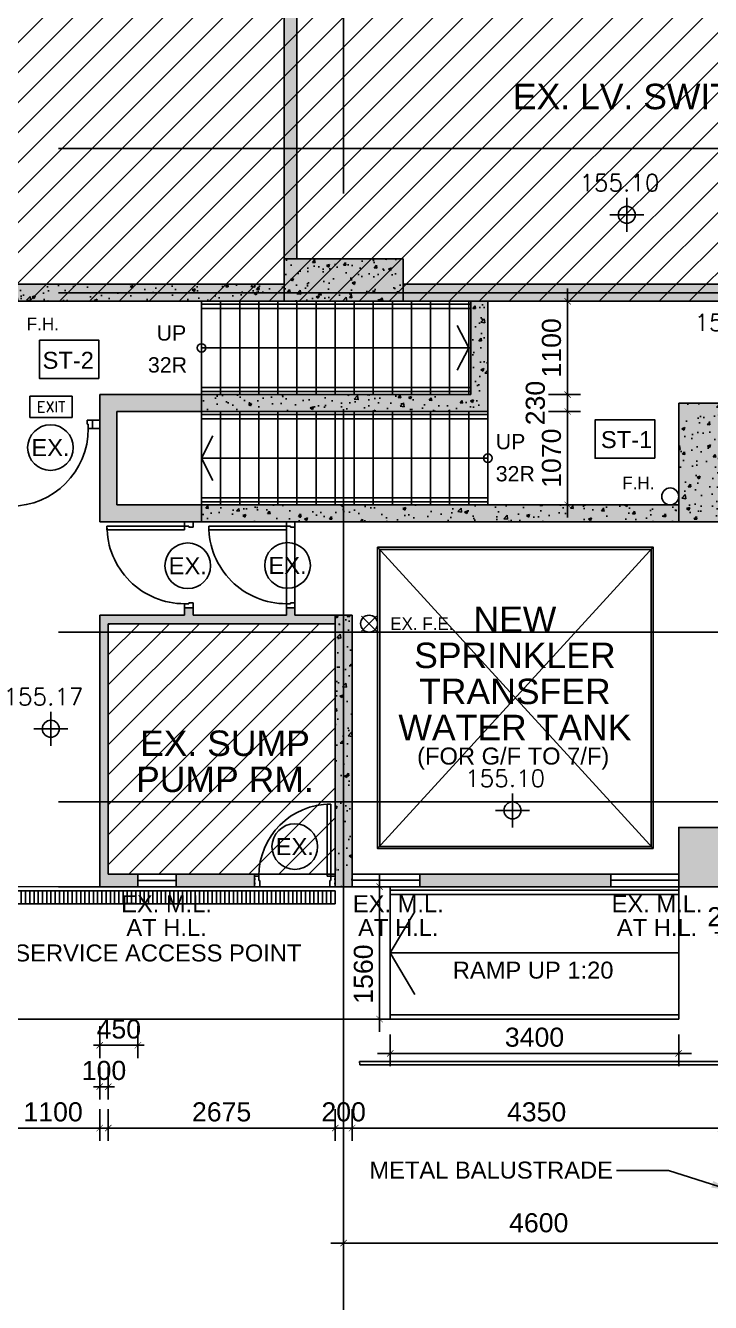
# Model space of a CAD drawing. Header units: millimetres. Extents: x 0 to 61044, y 27 to 39885.
# Drawn here: x 41250 to 49325, y 8035 to 23084 of the extents above; entities that cross this region are included whole.
import ezdxf
from ezdxf.enums import TextEntityAlignment as Align

# ---------------------------------------------------------------- set-up
doc = ezdxf.new("R2010")
doc.units = ezdxf.units.MM
doc.linetypes.add('CENTERX2', pattern=[101.6, 63.5, -12.7, 12.7, -12.7])
doc.linetypes.add('DASHDOT', pattern=[25.4, 12.7, -6.35, 0, -6.35])
doc.layers.get('Defpoints').update_dxf_attribs({"color": 8})
for name, color, linetype in [('A-315-DOORWAYS_ENTRANCES_EXITS AND DOORS', 8, 'Continuous'), ('arrow', 8, 'Continuous'), ('channel', 8, 'Continuous'), ('DLN020__', 8, 'DASHDOT'), ('DLN032__', 8, 'Continuous'), ('DLN220__', 8, 'Continuous'), ('DLN314__', 8, 'Continuous'), ('DLN816__', 8, 'Continuous'), ('Door', 8, 'Continuous'), ('Existing Door mark', 8, 'Continuous'), ('FS', 8, 'Continuous'), ('FSD', 8, 'Continuous'), ('GBP Dim', 8, 'Continuous'), ('GBP Text 200', 8, 'Continuous'), ('GBP Text 250', 8, 'Continuous'), ('grid', 8, 'CENTERX2'), ('hatch', 8, 'Continuous'), ('Hatch_Stru', 8, 'Continuous'), ('LEVEL', 8, 'Continuous'), ('STAIR', 8, 'Continuous'), ('TEXT', 8, 'Continuous'), ('TEXT Ref', 8, 'Continuous'), ('WALL-EX', 8, 'Continuous'), ('WALL-STRUCTURE', 8, 'Continuous')]:
    doc.layers.add(name, color=color, linetype=linetype)
doc.layers.add('LP-furn loose', color=8, linetype='Continuous', lineweight=0)
doc.styles.add('BH', font='arial.ttf')
doc.styles.add('ROMANS', font='romans.shx')
doc.styles.get("Standard").update_dxf_attribs({"font": 'arial.ttf'})
doc.styles.add('SWIS721LT750', font='swissl.ttf')
doc.dimstyles.new('200 GBP', dxfattribs={"dimscale": 1.5, "dimtxt": 150, "dimasz": 50, "dimexe": 100, "dimexo": 50, "dimgap": 50, "dimtad": 1, "dimdec": 0, "dimzin": 0, "dimdsep": 46, "dimtxsty": 'BH', "dimblk": 'ARCHTICK', "dimcen": 0.09, "dimdle": 100, "dimclrd": 9, "dimclre": 9, "dimclrt": 1, "dimadec": 0, "dimazin": 0, "dimtfac": 1, "dimtdec": 0, "dimtix": 1, "dimtmove": 2, "dimatfit": 3, "dimldrblk": 'ARCHTICK', "dimfxl": 300, "dimfxlon": 1, "dimtolj": 1, "dimtzin": 0, "dimarcsym": 0})
doc.dimstyles.get("Standard").update_dxf_attribs({"dimtxt": 0.18, "dimasz": 0.18, "dimexe": 0.18, "dimexo": 0.0625, "dimgap": 0.09, "dimtad": 0, "dimtih": 1, "dimtoh": 1, "dimdec": 4, "dimzin": 0, "dimdsep": 46, "dimtxsty": 'Standard', "dimcen": 0.09, "dimadec": 0, "dimazin": 0, "dimtfac": 1, "dimtdec": 4, "dimtofl": 0, "dimtmove": 0, "dimatfit": 3, "dimfxl": 1, "dimtolj": 1, "dimtzin": 0, "dimarcsym": 0})
pattern_1 = [(50, (53800, 17234.53), (364.3693, -31.878), [38.1, -419.1]), (355, (53800, 17234.53), (-70.486, 382.113), [30.48, -335.28]), (100.451, (53830.36, 17231.88), (293.885, 350.233), [32.38, -356.18]), (46.1842, (53800, 17336.13), (542.158, -84.085), [57.15, -628.65]), (96.6356, (53845.2, 17329.1), (474.808, 494.851), [48.57, -534.27]), (351.184, (53800, 17336.13), (474.81, 494.85), [45.72, -502.92]), (21, (53850.8, 17310.73), (303.23, -204.531), [38.1, -419.1]), (326, (53850.8, 17310.73), (123.604, 368.376), [30.48, -335.28]), (71.4514, (53876.07, 17293.7), (426.833, 163.846), [32.38, -356.18]), (37.5, (53800, 17234.53), (6.1772, 169.1101), [0, -331.216, 0, -340.36, 0, -336.55]), (7.5, (53800, 17234.53), (133.6393, 200.3611), [0, -194.056, 0, -323.596, 0, -128.27]), (327.5, (53686.71, 17234.53), (271.1812, -11.4575), [0, -127, 0, -396.24, 0, -525.78]), (317.5, (53635.91, 17234.53), (296.2584, 50.853), [0, -165.1, 0, -263.144, 0, -373.38])]

# ---------------------------------------------------------------- blocks, each defined once
blk = doc.blocks.new('_ArchTick')
at = {"color": 0, "const_width": 0.1}
blk.add_lwpolyline([(0.5, 0.5), (-0.5, -0.5)], dxfattribs=at)
blk = doc.blocks.new('*D95')
at = {"layer": 'Defpoints', "color": 0, "transparency": 16777216}
for p in [(45000, 9044), (49600, 9044), (49600, 8735)]:
    blk.add_point(p, dxfattribs=at)
at = {"layer": 'GBP Dim', "color": 9, "lineweight": -2, "transparency": 16777216}
for p, q in [((45000, 8969), (45000, 8585)), ((49600, 8969), (49600, 8585)), ((44850, 8735), (49750, 8735))]:
    blk.add_line(p, q, dxfattribs=at)
at = {"layer": 'GBP Dim', "color": 9, "lineweight": -2, "transparency": 16777216, "xscale": 75, "yscale": 75, "zscale": 75, "rotation": 180}
blk.add_blockref('_ArchTick', (45000, 8735), dxfattribs=at)
at = {"layer": 'GBP Dim', "color": 9, "lineweight": -2, "transparency": 16777216, "xscale": 75, "yscale": 75, "zscale": 75}
blk.add_blockref('_ArchTick', (49600, 8735), dxfattribs=at)
at = {"layer": 'GBP Dim', "transparency": 16777216, "insert": (47300, 8973), "char_height": 225, "attachment_point": 5, "style": 'BH'}
blk.add_mtext('\\A1;4600', dxfattribs=at)
blk = doc.blocks.new('A$C65CE4B9B')
at = {"layer": 'grid', "ltscale": 200}
for p, q in [((-14000, 10500), (-14000, -20450)), ((-58000, -6750), (0, -6750)), ((-58000, -8450), (0, -8450)), ((-58000, -12450), (0, -12450)), ((-58000, -14450), (0, -14450)), ((-58000, -15450), (0, -15450))]:
    blk.add_line(p, q, dxfattribs=at)
blk = doc.blocks.new('DR1CM')
at = {"layer": 'Door'}
blk.add_arc((0, 0), 1, 0, 90, dxfattribs=at)
blk = doc.blocks.new('DR1CR2')
at = {"layer": 'Door'}
for p, q in [((-50, 0), (-50, -50)), ((-50, 0), (0, 0)), ((0, 0), (0, -75)), ((-62.5, -50), (-50, -50)), ((-62.5, -50), (-62.5, -100)), ((-62.5, -100), (0, -100)), ((0, -75), (0, -100))]:
    blk.add_line(p, q, dxfattribs=at)
blk = doc.blocks.new('DR1CL2')
at = {"layer": 'Door'}
for p, q in [((50, 0), (0, 0)), ((0, 0), (0, -75)), ((50, 0), (50, -50)), ((0, -75), (0, -100)), ((62.5, -100), (0, -100)), ((62.5, -50), (50, -50)), ((62.5, -50), (62.5, -100))]:
    blk.add_line(p, q, dxfattribs=at)
blk = doc.blocks.new('DR1CD')
at = {"layer": 'Door'}
for p, q in [((0, 1), (45, 1)), ((0, 1), (0, 0)), ((45, 0), (45, 1)), ((0, 0), (45, 0))]:
    blk.add_line(p, q, dxfattribs=at)
blk = doc.blocks.new('DR1CR3')
at = {"layer": 'Door'}
for p, q in [((-50, 0), (0, 0)), ((-50, 0), (-50, -50)), ((0, 0), (0, -37.5)), ((-62.5, -50), (-62.5, -125)), ((-62.5, -50), (-50, -50)), ((-62.5, -125), (0, -125)), ((-12, -37.5), (0, -37.5)), ((-12, -87.5), (0, -87.5)), ((0, -87.5), (0, -125))]:
    blk.add_line(p, q, dxfattribs=at)
blk = doc.blocks.new('DR1AD')
at = {"layer": 'Door'}
for p, q in [((-45, 1), (0, 1)), ((-45, 1), (-45, 0)), ((0, 0), (0, 1)), ((-45, 0), (0, 0))]:
    blk.add_line(p, q, dxfattribs=at)
blk = doc.blocks.new('DR1AM')
at = {"layer": 'Door'}
blk.add_arc((0, 0), 1, 90, 180, dxfattribs=at)
blk = doc.blocks.new('DR1CL3')
at = {"layer": 'Door'}
for p, q in [((0, 0), (0, -37.5)), ((50, 0), (0, 0)), ((50, 0), (50, -50)), ((12, -37.5), (0, -37.5)), ((12, -87.5), (0, -87.5)), ((0, -87.5), (0, -125)), ((62.5, -125), (0, -125)), ((62.5, -50), (50, -50)), ((62.5, -50), (62.5, -125))]:
    blk.add_line(p, q, dxfattribs=at)
blk = doc.blocks.new('FSEX-V01')
for p, q in [((0, 300), (0, 0)), ((0, 300), (600, 300)), ((600, 300), (600, 0)), ((0, 0), (600, 0))]:
    blk.add_line(p, q)
at = {"style": 'ROMANS'}
blk.add_text('EXIT', height=150, dxfattribs=at).set_placement((300, 150), align=Align.MIDDLE)
blk = doc.blocks.new('ELEX')
at = {"layer": 'DLN032__'}
for p, q in [((0, 0.5), (0, -0.5)), ((0.5, 0), (-0.5, 0))]:
    blk.add_line(p, q, dxfattribs=at)
blk.add_circle((0, 0), 0.25, dxfattribs=at)
at = {"layer": 'DLN032__', "style": 'ROMANS'}
blk.add_attdef('ELEX', (0.257, 0.354), '', height=0.5, dxfattribs=at)
blk = doc.blocks.new('*D105')
at = {"layer": 'Defpoints', "color": 0, "transparency": 16777216}
for p in [(42225, 12935), (44900, 12935), (44900, 10090)]:
    blk.add_point(p, dxfattribs=at)
at = {"layer": 'GBP Dim', "color": 9, "lineweight": -2, "transparency": 16777216}
for p, q in [((42225, 10315), (42225, 9940)), ((44900, 10315), (44900, 9940)), ((42075, 10090), (45050, 10090))]:
    blk.add_line(p, q, dxfattribs=at)
at = {"layer": 'GBP Dim', "color": 9, "lineweight": -2, "transparency": 16777216, "xscale": 75, "yscale": 75, "zscale": 75, "rotation": 180}
blk.add_blockref('_ArchTick', (42225, 10090), dxfattribs=at)
at = {"layer": 'GBP Dim', "color": 9, "lineweight": -2, "transparency": 16777216, "xscale": 75, "yscale": 75, "zscale": 75}
blk.add_blockref('_ArchTick', (44900, 10090), dxfattribs=at)
at = {"layer": 'GBP Dim', "transparency": 16777216, "insert": (43562, 10280), "char_height": 225, "attachment_point": 5, "style": 'BH'}
blk.add_mtext('\\A1;2675', dxfattribs=at)
blk = doc.blocks.new('*D106')
at = {"layer": 'Defpoints', "color": 0, "transparency": 16777216}
for p in [(46561, 19835), (46361, 18735), (47641, 18735)]:
    blk.add_point(p, dxfattribs=at)
at = {"layer": 'GBP Dim', "color": 9, "lineweight": -2, "transparency": 16777216}
for p, q in [((47641, 19985), (47641, 18585)), ((47416, 19835), (47791, 19835)), ((47416, 18735), (47791, 18735))]:
    blk.add_line(p, q, dxfattribs=at)
at = {"layer": 'GBP Dim', "color": 9, "lineweight": -2, "transparency": 16777216, "xscale": 75, "yscale": 75, "zscale": 75}
for p, rotation in [((47641, 19835), 90), ((47641, 18735), 270)]:
    blk.add_blockref('_ArchTick', p, dxfattribs=dict(at, rotation=rotation))
at = {"layer": 'GBP Dim', "transparency": 16777216, "insert": (47451, 19285), "char_height": 225, "attachment_point": 5, "rotation": 90, "style": 'BH'}
blk.add_mtext('\\A1;1100', dxfattribs=at)
blk = doc.blocks.new('*D107')
at = {"layer": 'Defpoints', "color": 0, "transparency": 16777216}
for p in [(46361, 18735), (46561, 18535), (47641, 18535)]:
    blk.add_point(p, dxfattribs=at)
at = {"layer": 'GBP Dim', "color": 9, "lineweight": -2, "transparency": 16777216}
for p, q in [((47641, 18885), (47641, 18385)), ((47416, 18735), (47791, 18735)), ((47416, 18535), (47791, 18535))]:
    blk.add_line(p, q, dxfattribs=at)
at = {"layer": 'GBP Dim', "color": 9, "lineweight": -2, "transparency": 16777216, "xscale": 75, "yscale": 75, "zscale": 75}
for p, rotation in [((47641, 18735), 90), ((47641, 18535), 270)]:
    blk.add_blockref('_ArchTick', p, dxfattribs=dict(at, rotation=rotation))
at = {"layer": 'GBP Dim', "transparency": 16777216, "insert": (47261, 18635), "char_height": 225, "attachment_point": 5, "rotation": 90, "style": 'BH'}
blk.add_mtext('\\A1;230', dxfattribs=at)
blk = doc.blocks.new('*D108')
at = {"layer": 'Defpoints', "color": 0, "transparency": 16777216}
for p in [(46561, 18535), (46561, 17435), (47641, 17435)]:
    blk.add_point(p, dxfattribs=at)
at = {"layer": 'GBP Dim', "color": 9, "lineweight": -2, "transparency": 16777216}
for p, q in [((47641, 18685), (47641, 17285)), ((47416, 18535), (47791, 18535)), ((47416, 17435), (47791, 17435))]:
    blk.add_line(p, q, dxfattribs=at)
at = {"layer": 'GBP Dim', "color": 9, "lineweight": -2, "transparency": 16777216, "xscale": 75, "yscale": 75, "zscale": 75}
for p, rotation in [((47641, 18535), 90), ((47641, 17435), 270)]:
    blk.add_blockref('_ArchTick', p, dxfattribs=dict(at, rotation=rotation))
at = {"layer": 'GBP Dim', "transparency": 16777216, "insert": (47451, 17985), "char_height": 225, "attachment_point": 5, "rotation": 90, "style": 'BH'}
blk.add_mtext('\\A1;1070', dxfattribs=at)
blk = doc.blocks.new('A$C11B774D8')
at = {"layer": 'Existing Door mark'}
blk.add_circle((269, 269), 269, dxfattribs=at)
at = {"layer": 'Existing Door mark', "insert": (269, 269), "char_height": 200, "width": 2794.73, "attachment_point": 5, "line_spacing_factor": 0.84, "style": 'BH'}
blk.add_mtext('EX.', dxfattribs=at)
blk = doc.blocks.new('*D110')
at = {"layer": 'Defpoints', "color": 0, "transparency": 16777216}
for p in [(45978, 12935), (45424, 11375), (46044, 11375)]:
    blk.add_point(p, dxfattribs=at)
at = {"layer": 'GBP Dim', "color": 9, "lineweight": -2, "transparency": 16777216}
for p, q in [((45424, 13085), (45424, 11225)), ((45649, 12935), (45274, 12935)), ((45649, 11375), (45274, 11375))]:
    blk.add_line(p, q, dxfattribs=at)
at = {"layer": 'GBP Dim', "color": 9, "lineweight": -2, "transparency": 16777216, "xscale": 75, "yscale": 75, "zscale": 75}
for p, rotation in [((45424, 12935), 90), ((45424, 11375), 270)]:
    blk.add_blockref('_ArchTick', p, dxfattribs=dict(at, rotation=rotation))
at = {"layer": 'GBP Dim', "transparency": 16777216, "insert": (45234, 11905), "char_height": 225, "attachment_point": 5, "rotation": 90, "style": 'BH'}
blk.add_mtext('\\A1;1560', dxfattribs=at)
blk = doc.blocks.new('*D127')
at = {"layer": 'Defpoints', "color": 0, "transparency": 16777216}
for p in [(44900, 13243), (45100, 13243), (45100, 10090)]:
    blk.add_point(p, dxfattribs=at)
at = {"layer": 'GBP Dim', "color": 9, "lineweight": -2, "transparency": 16777216}
for p, q in [((44900, 10315), (44900, 9940)), ((45100, 10315), (45100, 9940)), ((44900, 10090), (44825, 10090)), ((44900, 10090), (45100, 10090)), ((45100, 10090), (45175, 10090))]:
    blk.add_line(p, q, dxfattribs=at)
at = {"layer": 'GBP Dim', "color": 9, "lineweight": -2, "transparency": 16777216, "xscale": 75, "yscale": 75, "zscale": 75}
blk.add_blockref('_ArchTick', (44900, 10090), dxfattribs=at)
at = {"layer": 'GBP Dim', "color": 9, "lineweight": -2, "transparency": 16777216, "xscale": 75, "yscale": 75, "zscale": 75, "rotation": 180}
blk.add_blockref('_ArchTick', (45100, 10090), dxfattribs=at)
at = {"layer": 'GBP Dim', "transparency": 16777216, "insert": (45000, 10280), "char_height": 225, "attachment_point": 5, "style": 'BH'}
blk.add_mtext('\\A1;200', dxfattribs=at)
blk = doc.blocks.new('*D129')
at = {"layer": 'Defpoints', "color": 0, "transparency": 16777216}
for p in [(42125, 12935), (42225, 12935), (42225, 10578)]:
    blk.add_point(p, dxfattribs=at)
at = {"layer": 'GBP Dim', "color": 9, "lineweight": -2, "transparency": 16777216}
for p, q in [((42125, 10803), (42125, 10428)), ((42225, 10803), (42225, 10428)), ((42125, 10578), (42050, 10578)), ((42125, 10578), (42225, 10578)), ((42225, 10578), (42300, 10578))]:
    blk.add_line(p, q, dxfattribs=at)
at = {"layer": 'GBP Dim', "color": 9, "lineweight": -2, "transparency": 16777216, "xscale": 75, "yscale": 75, "zscale": 75}
blk.add_blockref('_ArchTick', (42125, 10578), dxfattribs=at)
at = {"layer": 'GBP Dim', "color": 9, "lineweight": -2, "transparency": 16777216, "xscale": 75, "yscale": 75, "zscale": 75, "rotation": 180}
blk.add_blockref('_ArchTick', (42225, 10578), dxfattribs=at)
at = {"layer": 'GBP Dim', "transparency": 16777216, "insert": (42175, 10768), "char_height": 225, "attachment_point": 5, "style": 'BH'}
blk.add_mtext('\\A1;100', dxfattribs=at)
blk = doc.blocks.new('*D130')
at = {"layer": 'Defpoints', "color": 0, "transparency": 16777216}
for p in [(49450, 12840), (49650, 12840), (49650, 12390)]:
    blk.add_point(p, dxfattribs=at)
at = {"layer": 'GBP Dim', "color": 9, "lineweight": -2, "transparency": 16777216}
for p, q in [((49450, 12615), (49450, 12240)), ((49650, 12615), (49650, 12240)), ((49450, 12390), (49375, 12390)), ((49450, 12390), (49650, 12390)), ((49650, 12390), (49725, 12390))]:
    blk.add_line(p, q, dxfattribs=at)
at = {"layer": 'GBP Dim', "color": 9, "lineweight": -2, "transparency": 16777216, "xscale": 75, "yscale": 75, "zscale": 75}
blk.add_blockref('_ArchTick', (49450, 12390), dxfattribs=at)
at = {"layer": 'GBP Dim', "color": 9, "lineweight": -2, "transparency": 16777216, "xscale": 75, "yscale": 75, "zscale": 75, "rotation": 180}
blk.add_blockref('_ArchTick', (49650, 12390), dxfattribs=at)
at = {"layer": 'GBP Dim', "transparency": 16777216, "insert": (49550, 12580), "char_height": 225, "attachment_point": 5, "style": 'BH'}
blk.add_mtext('\\A1;200', dxfattribs=at)
blk = doc.blocks.new('*D134')
at = {"layer": 'Defpoints', "color": 0, "transparency": 16777216}
for p in [(41025, 12935), (42125, 12935), (41025, 10090)]:
    blk.add_point(p, dxfattribs=at)
at = {"layer": 'GBP Dim', "color": 9, "lineweight": -2, "transparency": 16777216}
for p, q in [((41025, 10315), (41025, 9940)), ((42125, 10315), (42125, 9940)), ((42275, 10090), (40875, 10090))]:
    blk.add_line(p, q, dxfattribs=at)
at = {"layer": 'GBP Dim', "color": 9, "lineweight": -2, "transparency": 16777216, "xscale": 75, "yscale": 75, "zscale": 75, "rotation": 180}
blk.add_blockref('_ArchTick', (41025, 10090), dxfattribs=at)
at = {"layer": 'GBP Dim', "color": 9, "lineweight": -2, "transparency": 16777216, "xscale": 75, "yscale": 75, "zscale": 75}
blk.add_blockref('_ArchTick', (42125, 10090), dxfattribs=at)
at = {"layer": 'GBP Dim', "transparency": 16777216, "insert": (41575, 10280), "char_height": 225, "attachment_point": 5, "style": 'BH'}
blk.add_mtext('\\A1;1100', dxfattribs=at)
blk = doc.blocks.new('*D138')
at = {"layer": 'Defpoints', "color": 0, "transparency": 16777216}
for p in [(49450, 12061), (45100, 12011), (49450, 10090)]:
    blk.add_point(p, dxfattribs=at)
at = {"layer": 'GBP Dim', "color": 9, "lineweight": -2, "transparency": 16777216}
for p, q in [((45100, 10315), (45100, 9940)), ((49450, 10315), (49450, 9940)), ((44950, 10090), (49600, 10090))]:
    blk.add_line(p, q, dxfattribs=at)
at = {"layer": 'GBP Dim', "color": 9, "lineweight": -2, "transparency": 16777216, "xscale": 75, "yscale": 75, "zscale": 75, "rotation": 180}
blk.add_blockref('_ArchTick', (45100, 10090), dxfattribs=at)
at = {"layer": 'GBP Dim', "color": 9, "lineweight": -2, "transparency": 16777216, "xscale": 75, "yscale": 75, "zscale": 75}
blk.add_blockref('_ArchTick', (49450, 10090), dxfattribs=at)
at = {"layer": 'GBP Dim', "transparency": 16777216, "insert": (47275, 10280), "char_height": 225, "attachment_point": 5, "style": 'BH'}
blk.add_mtext('\\A1;4350', dxfattribs=at)
blk = doc.blocks.new('*D154')
at = {"layer": 'Defpoints', "color": 0, "transparency": 16777216}
for p in [(42125, 11640), (42575, 11640), (42575, 11066)]:
    blk.add_point(p, dxfattribs=at)
at = {"layer": 'GBP Dim', "color": 9, "lineweight": -2, "transparency": 16777216}
for p, q in [((42125, 11291), (42125, 10916)), ((42575, 11291), (42575, 10916)), ((42125, 11066), (42050, 11066)), ((42125, 11066), (42575, 11066)), ((42575, 11066), (42650, 11066))]:
    blk.add_line(p, q, dxfattribs=at)
at = {"layer": 'GBP Dim', "color": 9, "lineweight": -2, "transparency": 16777216, "xscale": 75, "yscale": 75, "zscale": 75}
blk.add_blockref('_ArchTick', (42125, 11066), dxfattribs=at)
at = {"layer": 'GBP Dim', "color": 9, "lineweight": -2, "transparency": 16777216, "xscale": 75, "yscale": 75, "zscale": 75, "rotation": 180}
blk.add_blockref('_ArchTick', (42575, 11066), dxfattribs=at)
at = {"layer": 'GBP Dim', "transparency": 16777216, "insert": (42350, 11256), "char_height": 225, "attachment_point": 5, "style": 'BH'}
blk.add_mtext('\\A1;450', dxfattribs=at)
blk = doc.blocks.new('*D158')
at = {"layer": 'Defpoints', "color": 0, "transparency": 16777216}
for p in [(45550, 12891), (48950, 12941), (48950, 10970)]:
    blk.add_point(p, dxfattribs=at)
at = {"layer": 'GBP Dim', "color": 9, "lineweight": -2, "transparency": 16777216}
for p, q in [((45550, 11195), (45550, 10820)), ((48950, 11195), (48950, 10820)), ((45400, 10970), (49100, 10970))]:
    blk.add_line(p, q, dxfattribs=at)
at = {"layer": 'GBP Dim', "color": 9, "lineweight": -2, "transparency": 16777216, "xscale": 75, "yscale": 75, "zscale": 75, "rotation": 180}
blk.add_blockref('_ArchTick', (45550, 10970), dxfattribs=at)
at = {"layer": 'GBP Dim', "color": 9, "lineweight": -2, "transparency": 16777216, "xscale": 75, "yscale": 75, "zscale": 75}
blk.add_blockref('_ArchTick', (48950, 10970), dxfattribs=at)
at = {"layer": 'GBP Dim', "transparency": 16777216, "insert": (47250, 11160), "char_height": 225, "attachment_point": 5, "style": 'BH'}
blk.add_mtext('\\A1;3400', dxfattribs=at)

msp = doc.modelspace()

# ---------------------------------------------------------------- hatches: boundary and pattern name
at = {"layer": 'channel'}
h = msp.add_hatch(dxfattribs=at)
h.set_pattern_fill('ANSI31,_O', color=256, scale=400, angle=45)
h.set_pattern_definition([(90, (-10000, -7065.47), (-50, 1e-14), [])])
h.paths.add_polyline_path([(44900, 12884.5), (38625, 12884.5), (38625, 12734.5), (44900, 12734.5)])
at = {"layer": 'hatch'}
h = msp.add_hatch(dxfattribs=at)
h.set_pattern_fill('ANSI31', color=256, scale=2000, style=0)
h.set_pattern_definition([(45, (-10000, -7065.47), (-176.7767, 176.7767), [])])
h.paths.add_polyline_path([(31437.5, 33484.5), (31375, 33484.5), (31375, 32284.5), (31437.5, 32284.5)], flags=17)
h.paths.add_polyline_path([(31500, 33484.5), (31437.5, 33484.5), (31437.5, 32284.5), (31500, 32284.5)], flags=17)
h.paths.add_polyline_path([(31437.5, 32184.5), (31375, 32184.5), (31375, 31584.5), (31437.5, 31584.5)], flags=17)
h.paths.add_polyline_path([(31500, 32184.5), (31437.5, 32184.5), (31437.5, 31584.5), (31500, 31584.5)], flags=17)
h.paths.add_polyline_path([(31500, 31484.5), (31437.5, 31484.5), (31437.5, 30884.5), (31500, 30884.5)], flags=17)
h.paths.add_polyline_path([(31500, 30784.5), (31437.5, 30784.5), (31437.5, 30184.5), (31500, 30184.5)], flags=17)
h.paths.add_polyline_path([(33672.2, 34765.6), (33077.8, 34683.8), (33086.3, 34621.9), (33680.7, 34703.7)], flags=17)
h.paths.add_polyline_path([(33680.7, 34703.7), (33086.3, 34621.9), (33094.8, 34560), (33689.2, 34641.8)], flags=17)
h.paths.add_polyline_path([(31375, 30084.5), (31437.5, 30084.5), (31437.5, 29484.5), (31375, 29484.5)], flags=16)
h.paths.add_polyline_path([(31375, 31484.5), (31437.5, 31484.5), (31437.5, 30884.5), (31375, 30884.5)], flags=16)
h.paths.add_polyline_path([(31500, 32284.5), (31375, 32284.5), (31375, 33484.5), (31500, 33484.5), (31500, 34340.6), (33094.8, 34560), (33077.8, 34683.8), (33672.2, 34765.6), (33689.2, 34641.8), (35500, 34890.9), (35500, 36102.2), (30300, 35386.8), (30300, 28384.5), (31500, 28384.5), (31500, 29484.5), (31437.5, 29484.5), (31437.5, 30084.5), (31500, 30084.5), (31500, 30184.5), (31375, 30184.5), (31375, 30784.5), (31500, 30784.5), (31500, 30884.5), (31437.5, 30884.5), (31437.5, 31484.5), (31500, 31484.5), (31500, 31584.5), (31375, 31584.5), (31375, 32184.5), (31500, 32184.5)])
h.paths.add_polyline_path([(31350, 28234.5), (31350, 28309.5), (32800, 28309.5), (32800, 28234.5)], flags=16)
h.paths.add_polyline_path([(28700, 28309.5), (28700, 28234.5), (27250, 28234.5), (27250, 28309.5)], flags=17)
h.paths.add_polyline_path([(30025, 15034.5), (30025, 16284.5), (35750, 16284.5), (35750, 19834.5), (42316, 19834.5), (54100, 19834.5), (54100, 29384.5), (35750, 29384.5), (35750, 28384.5), (32800, 28384.5), (32800, 28309.5), (31350, 28309.5), (31350, 28384.5), (28700, 28384.5), (28700, 28309.5), (27250, 28309.5), (27250, 28384.5), (17750, 28384.5), (17750, 12934.5), (36300, 12934.5), (36300, 14134.5), (35700, 14134.5), (35700, 13294.5), (30025, 13294.5), (30025, 13394.5), (30025, 13394.5), (30025, 15034.5)])
h = msp.add_hatch(dxfattribs=at)
h.set_pattern_fill('AR-CONC', color=256, scale=2, style=0)
h.set_pattern_definition(pattern_1)
h.paths.add_polyline_path([(45700, 19834.5), (45700, 20334.5), (44300, 20334.5), (44300, 19834.5)])
h = msp.add_hatch(dxfattribs=at)
h.set_pattern_fill('AR-CONC', color=256, scale=2, style=0)
h.set_pattern_definition(pattern_1)
h.paths.add_polyline_path([(40450, 20034.5), (40450, 19834.5), (40825, 19834.5), (40825, 17734.5), (40436.6, 17734.5), (40436.6, 17534.5), (41025, 17534.5), (41025, 19834.5), (44300, 19834.5), (44300, 20034.5)])
h = msp.add_hatch(dxfattribs=at)
h.set_pattern_fill('AR-CONC', color=256, scale=2, style=0)
h.set_pattern_definition(pattern_1)
h.paths.add_polyline_path([(46700, 18534.5), (46700, 19834.5), (46500, 19834.5), (46500, 18734.5), (43325, 18734.5), (43325, 18534.5)])
h = msp.add_hatch(dxfattribs=at)
h.set_pattern_fill('AR-CONC', color=256, scale=2, style=0)
h.set_pattern_definition(pattern_1)
h.paths.add_polyline_path([(49450, 18634.5), (48950, 18634.5), (48950, 17234.5), (49300, 17234.5), (49450, 17234.5)])
h = msp.add_hatch(dxfattribs=at)
h.set_pattern_fill('AR-CONC', color=256, scale=2, style=0)
h.set_pattern_definition(pattern_1)
h.paths.add_polyline_path([(43325, 17434.5), (43325, 17234.5), (48950, 17234.5), (48950, 17434.5)])
h = msp.add_hatch(dxfattribs=at)
h.set_pattern_fill('AR-CONC', color=256, scale=2, style=0)
h.set_pattern_definition(pattern_1)
h.paths.add_polyline_path([(44900, 12934.5), (45100, 12934.5), (45100, 16134.5), (44900, 16134.5)])
h = msp.add_hatch(dxfattribs=at)
h.set_pattern_fill('ANSI31', color=256, scale=2000, style=0)
h.set_pattern_definition([(45, (-16065.22, 1924.9), (-176.7767, 176.7767), [])])
h.paths.add_polyline_path([(42225, 16034.5), (44900, 16034.5), (44900, 13085.1), (42225, 13085.1)])
at = {"layer": 'Hatch_Stru'}
h = msp.add_hatch(color=256, dxfattribs=at)
h.paths.add_polyline_path([(53800, 23434.5), (51750, 23434.5), (51750, 23284.5), (53800, 23284.5)])
h.paths.add_polyline_path([(51750, 23434.5), (50750, 23434.5), (50750, 23284.5), (51750, 23284.5)])
h.paths.add_polyline_path([(50750, 23434.5), (48750, 23434.5), (48750, 23284.5), (50750, 23284.5)])
h.paths.add_polyline_path([(48750, 23434.5), (47750, 23434.5), (47750, 23284.5), (48750, 23284.5)])
h.paths.add_polyline_path([(47750, 23434.5), (45750, 23434.5), (45750, 23284.5), (47750, 23284.5)])
h.paths.add_polyline_path([(45750, 23434.5), (44750, 23434.5), (44750, 23284.5), (45750, 23284.5)])
h.paths.add_polyline_path([(44750, 23434.5), (44300, 23434.5), (44300, 20334.5), (44450, 20334.5), (44450, 23284.5), (44750, 23284.5)])
for points in [[(54100, 22269.5), (53900, 22269.5), (53900, 20034.5), (45700, 20034.5), (45700, 19834.5), (54100, 19834.5)], [(45100, 16134.5), (44900, 16134.5), (44900, 12934.5), (45100, 12934.5)], [(49450, 13634.5), (48950, 13634.5), (48950, 12934.5), (49450, 12934.5)], [(43950, 13084.5), (43025, 13084.5), (43025, 12934.5), (43950, 12934.5), (43950, 12972)], [(48150, 13084.5), (45900, 13084.5), (45900, 12934.5), (48150, 12934.5)]]:
    msp.add_hatch(color=256, dxfattribs=at).paths.add_polyline_path(points)
h = msp.add_hatch(color=256, dxfattribs=at)
h.paths.add_polyline_path([(40450, 20334.5), (39050, 20334.5), (39050, 19834.5), (40450, 19834.5)])
h.paths.add_polyline_path([(45700, 20334.5), (44300, 20334.5), (44300, 19834.5), (45700, 19834.5)])
h.paths.add_polyline_path([(40450, 20034.5), (44300, 20034.5), (44300, 19834.5), (41025, 19834.5), (41025, 17534.5), (40214.4, 17534.5), (40214.4, 17734.5), (40825, 17734.5), (40825, 19834.5), (40450, 19834.5)])
h = msp.add_hatch(color=256, dxfattribs=at)
h.paths.add_polyline_path([(42325, 18534.5), (43325, 18534.5), (43325, 18734.5), (42125, 18734.5), (42125, 17234.5), (43325, 17234.5), (43325, 17434.5), (42325, 17434.5)])
h.paths.add_polyline_path([(46700, 19834.5), (46500, 19834.5), (46500, 18734.5), (43325, 18734.5), (43325, 18534.5), (46700, 18534.5)])
h.paths.add_polyline_path([(48950, 17434.5), (48850, 17434.5, -0.0000113), (48850, 17434.5), (43325, 17434.5), (43325, 17234.5), (48950, 17234.5)])
h = msp.add_hatch(color=256, dxfattribs=at)
h.paths.add_polyline_path([(54100, 14434.5), (53800, 14434.5), (53800, 12934.5), (54100, 12934.5)])
h.paths.add_polyline_path([(49450, 18634.5), (48950, 18634.5), (48950, 17234.5), (49300, 17234.5), (49450, 17234.5)])
h = msp.add_hatch(color=256, dxfattribs=at)
h.paths.add_polyline_path([(44900, 16134.5), (44425, 16134.5), (44425, 16219.5), (44325, 16219.5), (44325, 16134.5), (43225, 16134.5), (43225, 16219.5), (43125, 16219.5), (43125, 16134.5), (42125, 16134.5), (42125, 12934.5), (42225, 12934.5), (42225, 16034.5), (44900, 16034.5)])
h.paths.add_polyline_path([(42225, 13084.5), (42575, 13084.5), (42575, 12934.5), (42225, 12934.5)], flags=17)

# ---------------------------------------------------------------- linework, layer by layer
at = {"layer": 'channel', "ltscale": 1000}
msp.add_lwpolyline([(44900, 12884.5), (38625, 12884.5), (38625, 12734.5), (44900, 12734.5)], close=True, dxfattribs=at)
at = {"layer": 'DLN020__', "ltscale": 1000}
msp.add_lwpolyline([(45188.1, 10874.5), (49600, 10874.5), (49600, 9134.5), (49560, 9134.5), (49560, 10834.5), (45189.6, 10834.5), (45188.1, 10874.5)], dxfattribs=at)
at = {"layer": 'DLN220__', "ltscale": 5}
for points in [[(44325, 16269.5), (44325, 17184.5)], [(44425, 17172), (44425, 16282)], [(43950, 13084.5), (44900, 13084.5)], [(43950, 12934.5), (44900, 12934.5)]]:
    msp.add_lwpolyline(points, dxfattribs=at)
at = {"layer": 'DLN314__', "ltscale": 20}
for points in [[(42575, 13084.5), (42575, 12934.5)], [(42575, 13084.5), (43025, 13084.5)], [(42575, 13009.5), (43025, 13009.5)], [(43025, 13084.5), (43025, 12934.5)], [(44900, 13085.1), (44900, 12935.1)], [(45100, 13085.1), (45100, 12935.1)], [(45100, 13084.5), (45900, 13084.5)], [(45100, 13010.1), (45900, 13010.1)], [(45900, 12934.5), (45900, 13084.5)], [(48150, 12934.5), (48150, 13084.5)], [(48150, 13084.5), (48950, 13084.5)], [(48150, 13010.1), (48950, 13010.1)], [(48950, 13085.1), (48950, 12935.1)], [(42575, 12934.5), (43025, 12934.5)], [(45100, 12934.5), (45900, 12934.5)], [(48150, 12934.5), (48950, 12934.5)]]:
    msp.add_lwpolyline(points, dxfattribs=at)
at = {"layer": 'DLN816__'}
for p, q in [((45550, 12934.5), (45550, 11374.5)), ((48950, 12894.5), (45550, 12894.5)), ((48950, 12844.5), (45550, 12844.5)), ((48950, 12934.5), (48950, 11374.5)), ((45550, 12154.5), (45839, 12642.6)), ((45550, 12154.5), (45839, 11666.4)), ((45550, 12154.5), (48950.2, 12154.5)), ((48950, 11424.5), (45550, 11424.5)), ((48950, 11374.5), (45550, 11374.5))]:
    msp.add_line(p, q, dxfattribs=at)
msp.add_lwpolyline([(45550, 11374.5), (38625, 11374.5), (38625, 12934.5)], dxfattribs=at)
at = {"layer": 'FSD'}
for points in [[(45388.4, 16123.4), (45211.6, 15946.6)], [(45211.6, 16123.4), (45388.4, 15946.6)]]:
    msp.add_lwpolyline(points, dxfattribs=at)
for centre in [(48850, 17534.5), (45300, 16035)]:
    msp.add_circle(centre, 100, dxfattribs=at)
at = {"layer": 'LP-furn loose'}
msp.add_lwpolyline([(17750, 28384.5), (35750, 28384.5), (35750, 29384.5), (54100, 29384.5), (54100, 12934.5), (17750, 12934.5), (17750, 28384.5)], dxfattribs=at)
at = {"layer": 'STAIR'}
for points in [[(43325, 18734.5), (43325, 19834.5)], [(46500, 19799.5), (43325, 19799.5)], [(46500, 19749.5), (43325, 19749.5)], [(43550, 18734.5), (43550, 19834.5)], [(43775, 18734.5), (43775, 19834.5)], [(44000, 18734.5), (44000, 19834.5)], [(44225, 18734.5), (44225, 19834.5)], [(44450, 18734.5), (44450, 19834.5)], [(44675, 18734.5), (44675, 19834.5)], [(44900, 18734.5), (44900, 19834.5)], [(45125, 18734.5), (45125, 19834.5)], [(45350, 18734.5), (45350, 19834.5)], [(45575, 18734.5), (45575, 19834.5)], [(45800, 18734.5), (45800, 19834.5)], [(46025, 18734.5), (46025, 19834.5)], [(46250, 18734.5), (46250, 19834.5)], [(46475, 18734.5), (46475, 19834.5)], [(46475, 19284.5), (46340.4, 19547.9)], [(46500, 19284.5), (43325, 19284.5)], [(46475, 19284.5), (46340.4, 19021.2)], [(46500, 18819.5), (43325, 18819.5)], [(46500, 18769.5), (43325, 18769.5)], [(43325, 18534.5), (43325, 17434.5)], [(43550, 18534.5), (43550, 17434.5)], [(43775, 18534.5), (43775, 17434.5)], [(44000, 18534.5), (44000, 17434.5)], [(44225, 18534.5), (44225, 17434.5)], [(44450, 18534.5), (44450, 17434.5)], [(44675, 18534.5), (44675, 17434.5)], [(44900, 18534.5), (44900, 17434.5)], [(45125, 18534.5), (45125, 17434.5)], [(45350, 18534.5), (45350, 17434.5)], [(45575, 18534.5), (45575, 17434.5)], [(45800, 18534.5), (45800, 17434.5)], [(46025, 18534.5), (46025, 17434.5)], [(46250, 18534.5), (46250, 17434.5)], [(46475, 18534.5), (46475, 17434.5)], [(46700, 18534.5), (46700, 17434.5)], [(46700, 18499.5), (43325, 18499.5)], [(46700, 18449.5), (43325, 18449.5)], [(43325, 17984.5), (43459.6, 18247.9)], [(46700, 17984.5), (43325, 17984.5)], [(43325, 17984.5), (43459.6, 17721.2)], [(46700, 17519.5), (43325, 17519.5)], [(46700, 17469.5), (43325, 17469.5)]]:
    msp.add_lwpolyline(points, dxfattribs=at)
for centre in [(43325, 19284.5), (46700, 17984.5)]:
    msp.add_circle(centre, 50, dxfattribs=at)
at = {"layer": 'TEXT'}
for points in [[(42116.1, 18922.3), (41415.4, 18922.3), (41415.4, 19374.3), (42116.1, 19374.3)], [(48669.8, 17984.1), (47963.9, 17984.1), (47963.9, 18436.1), (48669.8, 18436.1)]]:
    msp.add_lwpolyline(points, close=True, dxfattribs=at)
at = {"layer": 'WALL-EX'}
for points in [[(44300, 23434.5), (44300, 20334.5)], [(44450, 23284.5), (44450, 20334.5)], [(42040, 18434.5), (42040, 18334.5)], [(42040, 18434.5), (42125, 18434.5)], [(42040, 18334.5), (42125, 18334.5)]]:
    msp.add_lwpolyline(points, dxfattribs=at)
at = {"layer": 'WALL-STRUCTURE', "ltscale": 50}
for p, q in [((45400, 16934.5), (48650, 13385.1)), ((48650, 16934.5), (45400, 13385.1))]:
    msp.add_line(p, q, dxfattribs=at)
at = {"layer": 'WALL-STRUCTURE'}
for p, q in [((43025, 13084.5), (43025, 12934.5)), ((45900, 13084.5), (45900, 12934.5)), ((48150, 13084.5), (48150, 12934.5))]:
    msp.add_line(p, q, dxfattribs=at)
for points in [[(54100, 22269.5), (54100, 19834.5), (45700, 19834.5)], [(44300, 20334.5), (45700, 20334.5)], [(44300, 19834.5), (44300, 20334.5)], [(45700, 20334.5), (45700, 19834.5)], [(44300, 20034.5), (40450, 20034.5)], [(53900, 20034.5), (45700, 20034.5)], [(45700, 19834.5), (41025, 19834.5)], [(46700, 19834.5), (46500, 19834.5)], [(46500, 18734.5), (46500, 19834.5)], [(46700, 18534.5), (46700, 19834.5)], [(42125, 18734.5), (42125, 17234.5)], [(43325, 18734.5), (42125, 18734.5)], [(46500, 18734.5), (43325, 18734.5)], [(43325, 18534.5), (43325, 18734.5)], [(42325, 18534.5), (42325, 17434.5)], [(43325, 18534.5), (42325, 18534.5)], [(46700, 18534.5), (43325, 18534.5)], [(43325, 17434.5), (42325, 17434.5)], [(48950, 17434.5), (43325, 17434.5)], [(43325, 17234.5), (43325, 17434.5)], [(43325, 17234.5), (42125, 17234.5)], [(49300, 17234.5), (43325, 17234.5)], [(43125, 16134.5), (42125, 16134.5)], [(42225, 16034.5), (42225, 13084.5), (42575, 13084.5), (42575, 12934.5), (42125, 12934.5), (42125, 16134.5)], [(43225, 16219.5), (43125, 16219.5)], [(43125, 16219.5), (43125, 16134.5)], [(43225, 16219.5), (43225, 16134.5)], [(44325, 16134.5), (43225, 16134.5)], [(44425, 16219.5), (44325, 16219.5)], [(44325, 16219.5), (44325, 16134.5)], [(44425, 16219.5), (44425, 16134.5)], [(44900, 16134.5), (44425, 16134.5)], [(45100, 16134.5), (44900, 16134.5)], [(44900, 16134.5), (44900, 12934.5)], [(45100, 16134.5), (45100, 12934.5)], [(44900, 16034.5), (42225, 16034.5)], [(43950, 13084.5), (43025, 13084.5)], [(43950, 13084.5), (43950, 12934.5)], [(48150, 13084.5), (45900, 13084.5)], [(43950, 12934.5), (43025, 12934.5)], [(45100, 12934.5), (44900, 12934.5)], [(48150, 12934.5), (45900, 12934.5)]]:
    msp.add_lwpolyline(points, dxfattribs=at)
for points in [[(48950, 18634.5), (49450, 18634.5), (49450, 17234.5), (48950, 17234.5)], [(48950, 12934.5), (49450, 12934.5), (49450, 13634.5), (48950, 13634.5)]]:
    msp.add_lwpolyline(points, close=True, dxfattribs=at)
at = {"layer": 'WALL-STRUCTURE', "ltscale": 50}
for points in [[(48650, 13385.1), (45400, 13385.1), (45400, 16934.5), (48650, 16934.5)], [(48625, 13410.1), (45425, 13410.1), (45425, 16909.5), (48625, 16909.5)]]:
    msp.add_lwpolyline(points, close=True, dxfattribs=at)

# ---------------------------------------------------------------- block references
at = {"layer": 'A-315-DOORWAYS_ENTRANCES_EXITS AND DOORS'}
for name, p in [('DR1CL3', (43950, 13059.5)), ('DR1CR3', (44900, 13059.5))]:
    msp.add_blockref(name, p, dxfattribs=at)
at = {"layer": 'Door', "xscale": -1}
for name, p, rotation in [('DR1CR2', (42040, 18334.5), 180), ('DR1CL2', (43125, 17234.5), 89.99999998665979), ('DR1CL2', (44325, 17234.5), 89.99999998665979), ('DR1CR2', (43125, 16219.5), 89.99999998665979), ('DR1CR2', (44325, 16219.5), 89.99999998665979)]:
    msp.add_blockref(name, p, dxfattribs=dict(at, rotation=rotation))
at = {"layer": 'Door', "xscale": -915, "yscale": 915, "zscale": 915}
for p, rotation in [((41075, 18334.5), 179.9999999921271), ((43125, 17184.5), 89.9999999921418), ((44325, 17184.5), 89.9999999921418)]:
    msp.add_blockref('DR1CM', p, dxfattribs=dict(at, rotation=rotation))
at = {"layer": 'Door', "xscale": -1, "yscale": 915, "rotation": 89.99999998665979}
for p in [(43125, 17184.5), (44325, 17184.5)]:
    msp.add_blockref('DR1CD', p, dxfattribs=at)
at = {"layer": 'Door', "xscale": 850, "yscale": 850, "zscale": 850}
msp.add_blockref('DR1AM', (44850, 13059.5), dxfattribs=at)
at = {"layer": 'Door', "yscale": 850}
msp.add_blockref('DR1AD', (44850, 13059.5), dxfattribs=at)
at = {"layer": 'Existing Door mark'}
for p in [(41275, 17840.6), (42893.7, 16448.2), (44069.9, 16452.9), (44155.5, 13138.2)]:
    msp.add_blockref('A$C11B774D8', p, dxfattribs=at)
at = {"layer": 'FS', "xscale": 0.8333333334885538, "yscale": 0.8333333334885538, "zscale": 0.8333333334885538}
msp.add_blockref('FSEX-V01', (41300.7, 18464.6), dxfattribs=at)
at = {"layer": 'grid'}
msp.add_blockref('A$C65CE4B9B', (59000, 28384.5), dxfattribs=at)
at = {"layer": 'TEXT Ref'}
ref = msp.add_blockref('ELEX', (48337.6, 20852.9), dxfattribs=dict(at, xscale=400, yscale=400, zscale=400, rotation=359.9999999969984))
ref.add_attrib('ELEX', '155.10', (47779.7, 21130.4), dxfattribs={"layer": 'LEVEL', "height": 200, "style": 'ROMANS'})
ref = msp.add_blockref('ELEX', (49694.5, 19206.5), dxfattribs=dict(at, xscale=400, yscale=400, zscale=400, rotation=359.9999999969984))
ref.add_attrib('ELEX', '155.10', (49136.7, 19484), dxfattribs={"layer": 'LEVEL', "height": 200, "style": 'ROMANS'})
ref = msp.add_blockref('ELEX', (41547.7, 14796.3), dxfattribs=dict(at, xscale=400, yscale=400, zscale=400, rotation=359.9999999969984))
ref.add_attrib('ELEX', '155.17', (40989.8, 15073.8), dxfattribs={"layer": 'LEVEL', "height": 200, "style": 'ROMANS'})
ref = msp.add_blockref('ELEX', (46990.3, 13834.5), dxfattribs=dict(at, xscale=400, yscale=400, zscale=400, rotation=359.9999999969984))
ref.add_attrib('ELEX', '155.10', (46432.5, 14112.1), dxfattribs={"layer": 'LEVEL', "height": 200, "style": 'ROMANS'})

# ---------------------------------------------------------------- texts
at = {"layer": 'FSD', "char_height": 150, "width": 1512.981, "attachment_point": 7, "style": 'SWIS721LT750'}
for s, insert in [('{\\fUnivers|b0|i0|c0|p34;F.H.}', (41264.4, 19492.9)), ('{\\fUnivers|b0|i0|c0|p34;F.H.}', (48285.1, 17618.3)), ('{\\fUnivers|b0|i0|c0|p34;EX. F.E.}', (45549, 15960))]:
    msp.add_mtext(s, dxfattribs=dict(at, insert=insert))
at = {"layer": 'GBP Text 200', "style": 'BH'}
for s, p in [('(FOR G/F TO 7/F)', (45866.1, 14374.8)), ('METAL BALUSTRADE ', (45303.4, 9494.9))]:
    msp.add_text(s, height=200, dxfattribs=at).set_placement(p)
at = {"layer": 'GBP Text 200', "char_height": 200, "attachment_point": 5, "line_spacing_factor": 0.84, "style": 'BH'}
for s, insert, width in [('EX. M.L. AT H.L.', (42912.6, 12594.4), 1181.491), ('EX. M.L. AT H.L.', (45644.8, 12594.4), 1181.491), ('EX. M.L. AT H.L.', (48694.8, 12594.4), 1181.491), ('FIRE SERVICE ACCESS POINT', (42453.4, 12152.6), 4770.626)]:
    msp.add_mtext(s, dxfattribs=dict(at, insert=insert, width=width))
at = {"layer": 'GBP Text 200', "insert": (46287.2, 12051.8), "char_height": 200, "width": 2707.483, "attachment_point": 1, "style": 'BH'}
msp.add_mtext('RAMP UP 1:20', dxfattribs=at)
at = {"layer": 'GBP Text 250', "char_height": 300, "attachment_point": 5, "line_spacing_factor": 0.85, "style": 'BH'}
for s, insert, width in [('EX. LV. SWITCH RM.', (49031.9, 22245.5), 5973.984), ('NEW SPRINKLER TRANSFER WATER TANK', (47019, 15448.9), 2814.389), ('EX. SUMP\\PPUMP RM.', (43600.7, 14410.9), 4151.64)]:
    msp.add_mtext(s, dxfattribs=dict(at, insert=insert, width=width))
at = {"layer": 'TEXT', "style": 'BH'}
for s, p in [('UP', (42795.7, 19370.8)), ('32R', (42693.1, 18994.7)), ('UP', (46793.1, 18090)), ('32R', (46793.1, 17712.1))]:
    msp.add_text(s, height=180, dxfattribs=at).set_placement(p)
for s, p in [('ST-2', (41450.7, 19038.5)), ('ST-1', (48032.5, 18104))]:
    msp.add_text(s, height=200, rotation=360, dxfattribs=at).set_placement(p)

# ---------------------------------------------------------------- dimensions: what is measured, and where the dimension line sits
at = {"layer": 'GBP Dim'}
dim = msp.add_linear_dim(base=(47641.3, 18734.5), p1=(46560.9, 19834.5), p2=(46360.9, 18734.5), angle=90, dimstyle='200 GBP', override={"dimclrt": 256, "dimfxl": 150}, dxfattribs=at)
dim.commit()
dim.dimension.update_dxf_attribs({"geometry": '*D106', "text_midpoint": (47451.4, 19284.5)})
dim = msp.add_linear_dim(base=(47641.3, 18534.5), p1=(46360.9, 18734.5), p2=(46560.9, 18534.5), angle=90, text='230', dimstyle='200 GBP', override={"dimclrt": 256, "dimfxl": 150}, dxfattribs=at)
dim.commit()
dim.dimension.update_dxf_attribs({"geometry": '*D107', "text_midpoint": (47261.4, 18634.5), "dimtype": 160})
dim = msp.add_linear_dim(base=(47641.3, 17434.5), p1=(46560.9, 18534.5), p2=(46560.9, 17434.5), angle=90, text='1070', dimstyle='200 GBP', override={"dimclrt": 256, "dimfxl": 150}, dxfattribs=at)
dim.commit()
dim.dimension.update_dxf_attribs({"geometry": '*D108', "text_midpoint": (47451.4, 17984.5)})
for base, p1, p2, picture, middle in [((45100, 10090.1), (44900, 13242.8), (45100, 13242.8), '*D127', (45000, 10280)), ((41025, 10090.1), (42125, 12934.5), (41025, 12934.5), '*D134', (41575, 10280)), ((42225, 10578.3), (42125, 12934.5), (42225, 12934.5), '*D129', (42175, 10768.1)), ((44900, 10090.1), (42225, 12934.5), (44900, 12935.1), '*D105', (43562.5, 10280)), ((48950, 10969.8), (45550, 12891), (48950, 12941), '*D158', (47250, 11159.8)), ((49650, 12390.1), (49450, 12840.1), (49650, 12840.1), '*D130', (49550, 12580)), ((49450, 10090.1), (45100, 12011.3), (49450, 12061.3), '*D138', (47275, 10280.1)), ((42575, 11066.3), (42125, 11640), (42575, 11640), '*D154', (42350, 11256.1))]:
    dim = msp.add_linear_dim(base=base, p1=p1, p2=p2, dimstyle='200 GBP', override={"dimclrt": 256, "dimfxl": 150}, dxfattribs=at)
    dim.commit()
    dim.dimension.update_dxf_attribs({"geometry": picture, "text_midpoint": middle})
for base, p1, p2, angle, override, picture, middle in [((45424.1, 11374.5), (45978.4, 12934.5), (46043.7, 11374.5), 90, {"dimclrt": 256, "dimfxl": 150}, '*D110', (45234.3, 11904.5)), ((49600, 8734.5), (45000, 9044.3), (49600, 9044.3), 180, {"dimclrt": 256, "dimfxl": 150, "dimfxlon": 0}, '*D95', (47300, 8972.8))]:
    dim = msp.add_linear_dim(base=base, p1=p1, p2=p2, angle=angle, dimstyle='200 GBP', override=override, dxfattribs=at)
    dim.commit()
    dim.dimension.update_dxf_attribs({"geometry": picture, "text_midpoint": middle, "dimtype": 160})

# ---------------------------------------------------------------- leaders
at = {"layer": 'arrow'}
msp.add_leader([(49583.8, 9352.4), (48828.9, 9590), (48218.4, 9590)], dimstyle='Standard', override={"dimscale": 2, "dimtxt": 200, "dimasz": 125, "dimexe": 166.67, "dimexo": 100, "dimgap": 100, "dimtih": 0, "dimtoh": 0, "dimdec": 0, "dimrnd": 5.001, "dimtxsty": 'BH', "dimdle": 166.666667, "dimclrd": 9, "dimclre": 9, "dimclrt": 1, "dimtdec": 0, "dimtix": 1, "dimtofl": 1, "dimtmove": 2, "dimfxl": 50}, dxfattribs=at)

doc.saveas('drawing.dxf')
